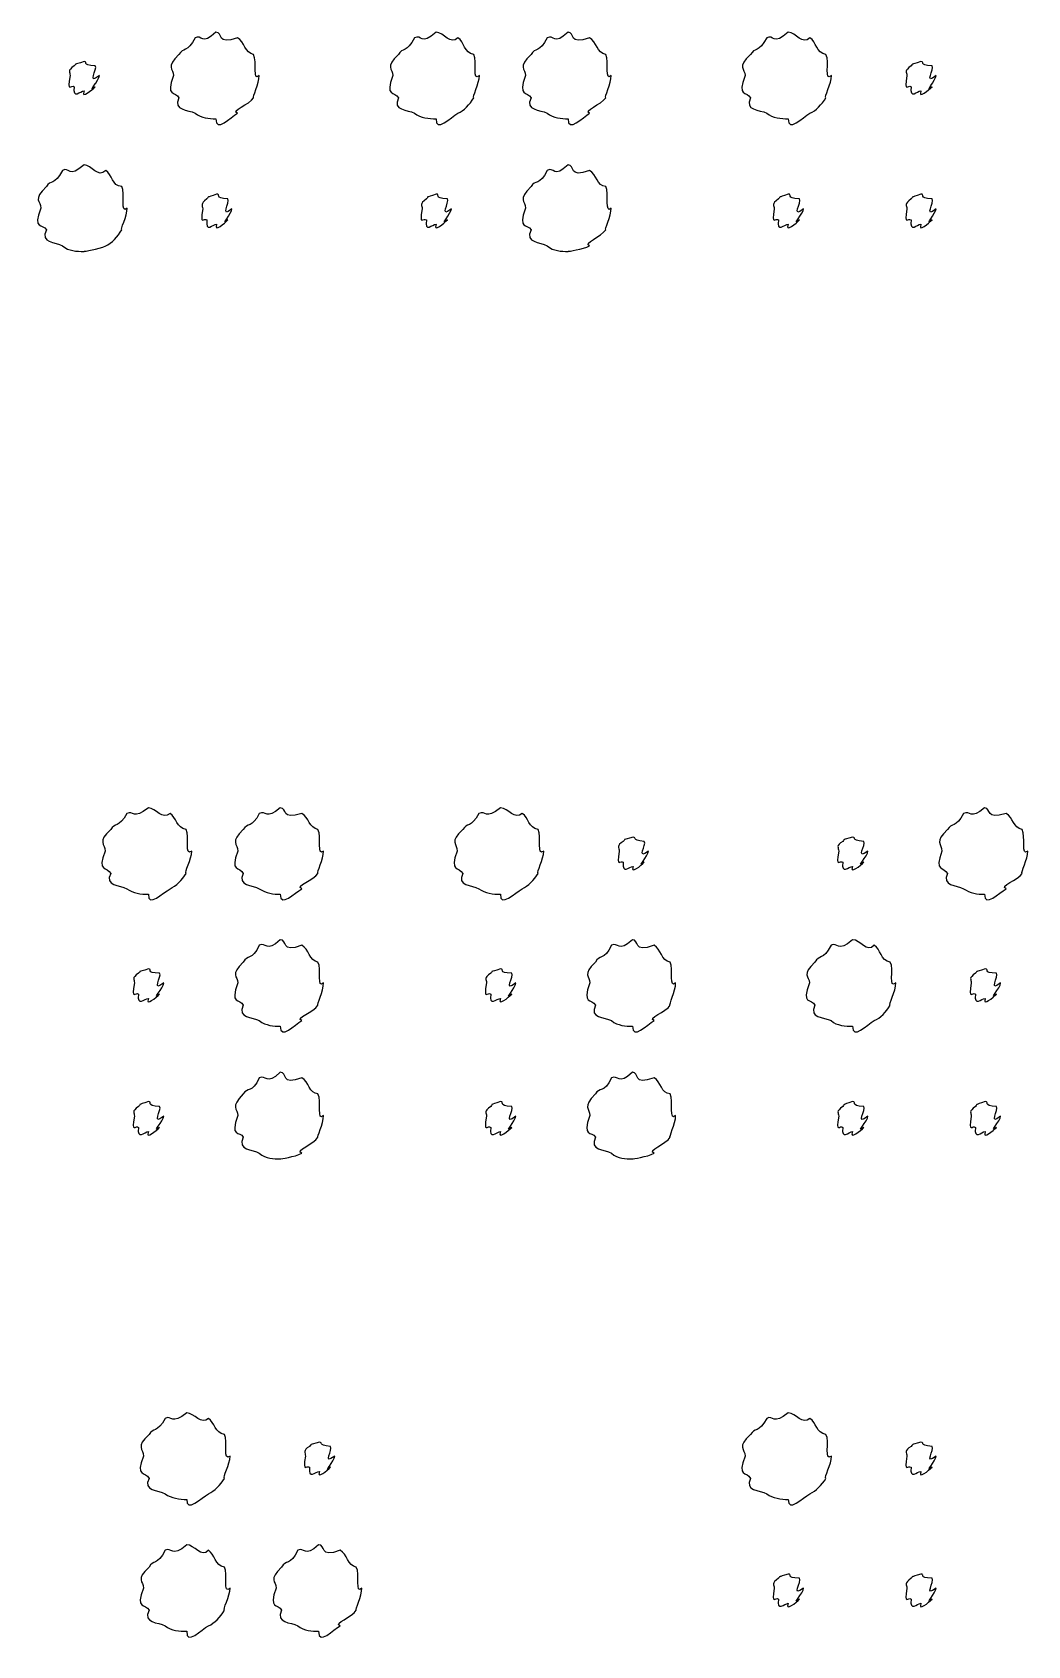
# Model space of a CAD drawing. Header units: millimetres. Extents: x -178 to -32, y 41 to 266.
# Drawn here: x -47.74 to -39.88, y 211.79 to 224.54 of the extents above; entities that cross this region are included whole.
import ezdxf

# ---------------------------------------------------------------- set-up
doc = ezdxf.new("R2010")
doc.units = ezdxf.units.MM
doc.layers.get('0').update_dxf_attribs({"linetype": 'CONTINUOUS'})

msp = doc.modelspace()

# ---------------------------------------------------------------- linework, layer by layer
at = {"color": 0}
for p, q in [((-46.2933, 224.536), (-46.2933, 224.536)), ((-44.553, 224.536), (-44.553, 224.536)), ((-43.5113, 224.536), (-43.5113, 224.536)), ((-41.7707, 224.536), (-41.7707, 224.536)), ((-47.335, 224.305), (-47.335, 224.305)), ((-40.7233, 224.305), (-40.7233, 224.305)), ((-47.335, 223.489), (-47.335, 223.489)), ((-43.5113, 223.489), (-43.5113, 223.489)), ((-46.288, 223.257), (-46.288, 223.257)), ((-44.553, 223.257), (-44.553, 223.257)), ((-41.7707, 223.257), (-41.7707, 223.257)), ((-40.7233, 223.257), (-40.7233, 223.257)), ((-46.8267, 218.408), (-46.8267, 218.408)), ((-45.7849, 218.408), (-45.7849, 218.408)), ((-44.0443, 218.408), (-44.0443, 218.408)), ((-40.2202, 218.408), (-40.2202, 218.408)), ((-42.9973, 218.176), (-42.9973, 218.176)), ((-41.2623, 218.176), (-41.2623, 218.176)), ((-45.7849, 217.366), (-45.7849, 217.366)), ((-43.0026, 217.366), (-43.0026, 217.366)), ((-41.2623, 217.366), (-41.2623, 217.366)), ((-46.8267, 217.135), (-46.8267, 217.135)), ((-44.0443, 217.135), (-44.0443, 217.135)), ((-40.2149, 217.135), (-40.2149, 217.135)), ((-45.7849, 216.319), (-45.7849, 216.319)), ((-43.0026, 216.319), (-43.0026, 216.319)), ((-46.8267, 216.087), (-46.8267, 216.087)), ((-44.0443, 216.087), (-44.0443, 216.087)), ((-41.2623, 216.087), (-41.2623, 216.087)), ((-40.2149, 216.087), (-40.2149, 216.087)), ((-46.5236, 213.628), (-46.5236, 213.628)), ((-41.7707, 213.628), (-41.7707, 213.628)), ((-45.4762, 213.396), (-45.4762, 213.396)), ((-40.7233, 213.396), (-40.7233, 213.396)), ((-46.5236, 212.586), (-46.5236, 212.586)), ((-45.4819, 212.586), (-45.4819, 212.586)), ((-41.7707, 212.354), (-41.7707, 212.354)), ((-40.7233, 212.354), (-40.7233, 212.354))]:
    msp.add_line(p, q, dxfattribs=at)
for points in [[(-46.2933, 224.536), (-46.4065, 224.429), (-46.4037, 224.521), (-46.4587, 224.492)], [(-46.1225, 224.492), (-46.2933, 224.429), (-46.234, 224.536), (-46.2933, 224.536)], [(-44.553, 224.536), (-44.6754, 224.429), (-44.6687, 224.521), (-44.7238, 224.492)], [(-44.3819, 224.492), (-44.4398, 224.429), (-44.4937, 224.536), (-44.553, 224.536)], [(-43.5113, 224.536), (-43.6241, 224.429), (-43.6213, 224.521), (-43.6764, 224.492)], [(-43.3402, 224.492), (-43.5113, 224.429), (-43.452, 224.536), (-43.5113, 224.536)], [(-41.7707, 224.536), (-41.8934, 224.429), (-41.8864, 224.521), (-41.9414, 224.492)], [(-41.5999, 224.492), (-41.6578, 224.429), (-41.7114, 224.536), (-41.7707, 224.536)], [(-46.4587, 224.492), (-46.5166, 224.371), (-46.5554, 224.418), (-46.5854, 224.36)], [(-45.9959, 224.36), (-46.0647, 224.371), (-46.0675, 224.462), (-46.1225, 224.492)], [(-44.7238, 224.492), (-44.7858, 224.371), (-44.8204, 224.418), (-44.8504, 224.36)], [(-44.2553, 224.36), (-44.3339, 224.371), (-44.3297, 224.462), (-44.3819, 224.492)], [(-43.6764, 224.492), (-43.7342, 224.371), (-43.773, 224.418), (-43.8034, 224.36)], [(-43.2135, 224.36), (-43.2823, 224.371), (-43.2851, 224.462), (-43.3402, 224.492)], [(-41.9414, 224.492), (-42.0035, 224.371), (-42.0381, 224.418), (-42.0684, 224.36)], [(-41.4729, 224.36), (-41.5516, 224.371), (-41.5473, 224.462), (-41.5999, 224.492)], [(-47.4123, 224.271), (-47.473, 224.23), (-47.4454, 224.223), (-47.4454, 224.195)], [(-47.335, 224.305), (-47.4289, 224.274), (-47.3904, 224.294), (-47.4123, 224.271)], [(-47.2468, 224.271), (-47.3629, 224.274), (-47.298, 224.305), (-47.335, 224.305)], [(-47.214, 224.195), (-47.3188, 224.113), (-47.2249, 224.25), (-47.2468, 224.271)], [(-46.5854, 224.36), (-46.693, 224.257), (-46.6295, 224.25), (-46.6295, 224.195)], [(-45.9518, 224.195), (-46.0068, 224.139), (-45.9655, 224.305), (-45.9959, 224.36)], [(-44.8504, 224.36), (-44.9622, 224.257), (-44.8945, 224.25), (-44.8945, 224.195)], [(-44.2112, 224.195), (-44.2718, 224.139), (-44.2249, 224.305), (-44.2553, 224.36)], [(-43.8034, 224.36), (-43.9106, 224.257), (-43.8475, 224.25), (-43.8475, 224.195)], [(-43.1694, 224.195), (-43.2245, 224.139), (-43.1832, 224.305), (-43.2135, 224.36)], [(-42.0684, 224.36), (-42.1799, 224.257), (-42.1125, 224.25), (-42.1125, 224.195)], [(-41.4288, 224.195), (-41.4895, 224.139), (-41.4426, 224.305), (-41.4729, 224.36)], [(-40.8005, 224.271), (-40.857, 224.23), (-40.8337, 224.223), (-40.8337, 224.195)], [(-40.7233, 224.305), (-40.8129, 224.274), (-40.7786, 224.294), (-40.8005, 224.271)], [(-40.6351, 224.271), (-40.7469, 224.274), (-40.6862, 224.305), (-40.7233, 224.305)], [(-40.6023, 224.195), (-40.7028, 224.113), (-40.6132, 224.25), (-40.6351, 224.271)], [(-47.4454, 224.195), (-47.473, 224.047), (-47.4345, 224.128), (-47.4123, 224.106)], [(-47.2468, 224.106), (-47.3188, 224.047), (-47.214, 224.157), (-47.214, 224.195)], [(-46.6295, 224.195), (-46.693, 224.021), (-46.6143, 224.073), (-46.5854, 224.018)], [(-45.9959, 224.018), (-46.0068, 224.021), (-45.9518, 224.131), (-45.9518, 224.195)], [(-44.8945, 224.195), (-44.9622, 224.021), (-44.8797, 224.073), (-44.8504, 224.018)], [(-44.2553, 224.018), (-44.2718, 224.021), (-44.2112, 224.131), (-44.2112, 224.195)], [(-43.8475, 224.195), (-43.9106, 224.021), (-43.8323, 224.073), (-43.8034, 224.018)], [(-43.2135, 224.018), (-43.2245, 224.021), (-43.1694, 224.131), (-43.1694, 224.195)], [(-42.1125, 224.195), (-42.1799, 224.021), (-42.0973, 224.073), (-42.0684, 224.018)], [(-41.4729, 224.018), (-41.4895, 224.021), (-41.4288, 224.131), (-41.4288, 224.195)], [(-40.8337, 224.195), (-40.857, 224.047), (-40.8227, 224.128), (-40.8005, 224.106)], [(-40.6351, 224.106), (-40.7028, 224.047), (-40.6023, 224.157), (-40.6023, 224.195)], [(-47.4123, 224.106), (-47.4289, 224.003), (-47.3639, 224.073), (-47.335, 224.073)], [(-47.335, 224.073), (-47.3629, 224.003), (-47.269, 224.084), (-47.2468, 224.106)], [(-46.5854, 224.018), (-46.6351, 223.915), (-46.5138, 223.926), (-46.4587, 223.897)], [(-46.1225, 223.897), (-46.1832, 223.915), (-46.0248, 223.966), (-45.9959, 224.018)], [(-44.8504, 224.018), (-44.903, 223.915), (-44.7788, 223.926), (-44.7238, 223.897)], [(-44.3819, 223.897), (-44.3339, 223.915), (-44.2884, 223.966), (-44.2553, 224.018)], [(-43.8034, 224.018), (-43.8527, 223.915), (-43.7317, 223.926), (-43.6764, 223.897)], [(-43.3402, 223.897), (-43.4008, 223.915), (-43.2424, 223.966), (-43.2135, 224.018)], [(-42.0684, 224.018), (-42.1206, 223.915), (-41.9968, 223.926), (-41.9414, 223.897)], [(-41.5999, 223.897), (-41.5516, 223.915), (-41.5061, 223.966), (-41.4729, 224.018)], [(-40.8005, 224.106), (-40.8129, 224.003), (-40.7522, 224.073), (-40.7233, 224.073)], [(-40.7233, 224.073), (-40.7469, 224.003), (-40.6573, 224.084), (-40.6351, 224.106)], [(-46.4587, 223.897), (-46.4065, 223.856), (-46.3487, 223.853), (-46.2933, 223.853)], [(-46.2933, 223.853), (-46.2933, 223.738), (-46.1776, 223.866), (-46.1225, 223.897)], [(-44.7238, 223.897), (-44.6754, 223.856), (-44.6109, 223.853), (-44.553, 223.853)], [(-44.553, 223.853), (-44.5583, 223.738), (-44.4373, 223.866), (-44.3819, 223.897)], [(-43.6764, 223.897), (-43.6241, 223.856), (-43.5663, 223.853), (-43.5113, 223.853)], [(-43.5113, 223.853), (-43.5113, 223.738), (-43.3952, 223.866), (-43.3402, 223.897)], [(-41.9414, 223.897), (-41.8934, 223.856), (-41.8285, 223.853), (-41.7707, 223.853)], [(-41.7707, 223.853), (-41.7763, 223.738), (-41.6549, 223.866), (-41.5999, 223.897)], [(-47.335, 223.489), (-47.4578, 223.379), (-47.4511, 223.474), (-47.5061, 223.445)], [(-47.1643, 223.445), (-47.2221, 223.379), (-47.2757, 223.489), (-47.335, 223.489)], [(-43.5113, 223.489), (-43.6241, 223.379), (-43.6213, 223.474), (-43.6764, 223.445)], [(-43.3402, 223.445), (-43.5113, 223.379), (-43.452, 223.489), (-43.5113, 223.489)], [(-47.5061, 223.445), (-47.5682, 223.319), (-47.6024, 223.373), (-47.6328, 223.318)], [(-47.0376, 223.318), (-47.1159, 223.319), (-47.1121, 223.415), (-47.1643, 223.445)], [(-43.6764, 223.445), (-43.7342, 223.319), (-43.773, 223.373), (-43.8034, 223.318)], [(-43.2135, 223.318), (-43.2823, 223.319), (-43.2851, 223.415), (-43.3402, 223.445)], [(-47.6328, 223.318), (-47.7446, 223.209), (-47.6769, 223.205), (-47.6769, 223.147)], [(-46.9935, 223.147), (-47.0542, 223.092), (-47.0073, 223.263), (-47.0376, 223.318)], [(-46.3649, 223.219), (-46.4217, 223.176), (-46.398, 223.17), (-46.398, 223.141)], [(-46.288, 223.257), (-46.3776, 223.224), (-46.343, 223.243), (-46.3649, 223.219)], [(-46.1998, 223.219), (-46.3113, 223.224), (-46.2506, 223.257), (-46.288, 223.257)], [(-46.1666, 223.141), (-46.2672, 223.059), (-46.1776, 223.197), (-46.1998, 223.219)], [(-44.6299, 223.219), (-44.6906, 223.176), (-44.6631, 223.17), (-44.6631, 223.141)], [(-44.553, 223.257), (-44.6465, 223.224), (-44.608, 223.243), (-44.6299, 223.219)], [(-44.4648, 223.219), (-44.5805, 223.224), (-44.5156, 223.257), (-44.553, 223.257)], [(-44.4317, 223.141), (-44.5364, 223.059), (-44.4426, 223.197), (-44.4648, 223.219)], [(-43.8034, 223.318), (-43.9106, 223.209), (-43.8475, 223.205), (-43.8475, 223.147)], [(-43.1694, 223.147), (-43.2245, 223.092), (-43.1832, 223.263), (-43.2135, 223.318)], [(-41.8479, 223.219), (-41.9086, 223.176), (-41.8811, 223.17), (-41.8811, 223.141)], [(-41.7707, 223.257), (-41.8645, 223.224), (-41.8257, 223.243), (-41.8479, 223.219)], [(-41.6825, 223.219), (-41.7982, 223.224), (-41.7336, 223.257), (-41.7707, 223.257)], [(-41.6493, 223.141), (-41.7541, 223.059), (-41.6606, 223.197), (-41.6825, 223.219)], [(-40.8005, 223.219), (-40.857, 223.176), (-40.8337, 223.17), (-40.8337, 223.141)], [(-40.7233, 223.257), (-40.8129, 223.224), (-40.7786, 223.243), (-40.8005, 223.219)], [(-40.6351, 223.219), (-40.7469, 223.224), (-40.6862, 223.257), (-40.7233, 223.257)], [(-40.6023, 223.141), (-40.7028, 223.059), (-40.6132, 223.197), (-40.6351, 223.219)], [(-47.6769, 223.147), (-47.7446, 222.971), (-47.6617, 223.027), (-47.6328, 222.976)], [(-47.0376, 222.976), (-47.0542, 222.971), (-46.9935, 223.084), (-46.9935, 223.147)], [(-46.398, 223.141), (-46.4217, 222.995), (-46.3871, 223.078), (-46.3649, 223.053)], [(-46.1998, 223.053), (-46.2672, 222.995), (-46.1666, 223.109), (-46.1666, 223.141)], [(-44.6631, 223.141), (-44.6906, 222.995), (-44.6521, 223.078), (-44.6299, 223.053)], [(-44.4648, 223.053), (-44.5364, 222.995), (-44.4317, 223.109), (-44.4317, 223.141)], [(-43.8475, 223.147), (-43.9106, 222.971), (-43.8323, 223.027), (-43.8034, 222.976)], [(-43.2135, 222.976), (-43.2245, 222.971), (-43.1694, 223.084), (-43.1694, 223.147)], [(-41.8811, 223.141), (-41.9086, 222.995), (-41.8698, 223.078), (-41.8479, 223.053)], [(-41.6825, 223.053), (-41.7541, 222.995), (-41.6493, 223.109), (-41.6493, 223.141)], [(-40.8337, 223.141), (-40.857, 222.995), (-40.8227, 223.078), (-40.8005, 223.053)], [(-40.6351, 223.053), (-40.7028, 222.995), (-40.6023, 223.109), (-40.6023, 223.141)], [(-47.6328, 222.976), (-47.6853, 222.867), (-47.5611, 222.883), (-47.5061, 222.849)], [(-47.1643, 222.849), (-47.1159, 222.867), (-47.0704, 222.924), (-47.0376, 222.976)], [(-46.3649, 223.053), (-46.3776, 222.948), (-46.3169, 223.02), (-46.288, 223.02)], [(-46.288, 223.02), (-46.3113, 222.948), (-46.2217, 223.031), (-46.1998, 223.053)], [(-44.6299, 223.053), (-44.6465, 222.948), (-44.5819, 223.02), (-44.553, 223.02)], [(-44.553, 223.02), (-44.5805, 222.948), (-44.4867, 223.031), (-44.4648, 223.053)], [(-43.8034, 222.976), (-43.8527, 222.867), (-43.7317, 222.883), (-43.6764, 222.849)], [(-43.3402, 222.849), (-43.4008, 222.867), (-43.2424, 222.924), (-43.2135, 222.976)], [(-41.8479, 223.053), (-41.8645, 222.948), (-41.7996, 223.02), (-41.7707, 223.02)], [(-41.7707, 223.02), (-41.7982, 222.948), (-41.7047, 223.031), (-41.6825, 223.053)], [(-40.8005, 223.053), (-40.8129, 222.948), (-40.7522, 223.02), (-40.7233, 223.02)], [(-40.7233, 223.02), (-40.7469, 222.948), (-40.6573, 223.031), (-40.6351, 223.053)], [(-47.5061, 222.849), (-47.4578, 222.805), (-47.3932, 222.805), (-47.335, 222.805)], [(-47.335, 222.805), (-47.3407, 222.805), (-47.2193, 222.819), (-47.1643, 222.849)], [(-43.6764, 222.849), (-43.6241, 222.805), (-43.5663, 222.805), (-43.5113, 222.805)], [(-43.5113, 222.805), (-43.5113, 222.805), (-43.3952, 222.819), (-43.3402, 222.849)], [(-46.8267, 218.408), (-46.9494, 218.306), (-46.9424, 218.393), (-46.9974, 218.364)], [(-46.6559, 218.364), (-46.7138, 218.306), (-46.7674, 218.408), (-46.8267, 218.408)], [(-45.7849, 218.408), (-45.8978, 218.306), (-45.895, 218.393), (-45.9504, 218.364)], [(-45.6142, 218.364), (-45.7849, 218.306), (-45.7256, 218.408), (-45.7849, 218.408)], [(-44.0443, 218.408), (-44.1671, 218.306), (-44.16, 218.393), (-44.2154, 218.364)], [(-43.8736, 218.364), (-43.9314, 218.306), (-43.985, 218.408), (-44.0443, 218.408)], [(-40.2202, 218.408), (-40.3334, 218.306), (-40.3306, 218.393), (-40.3856, 218.364)], [(-40.0495, 218.364), (-40.2202, 218.306), (-40.1613, 218.408), (-40.2202, 218.408)], [(-46.9974, 218.364), (-47.0595, 218.248), (-47.0941, 218.292), (-47.1244, 218.237)], [(-46.5289, 218.237), (-46.6076, 218.248), (-46.6034, 218.333), (-46.6559, 218.364)], [(-45.9504, 218.364), (-46.0082, 218.248), (-46.0467, 218.292), (-46.077, 218.237)], [(-45.4872, 218.237), (-45.556, 218.248), (-45.5588, 218.333), (-45.6142, 218.364)], [(-44.2154, 218.364), (-44.2771, 218.248), (-44.3117, 218.292), (-44.3421, 218.237)], [(-43.7469, 218.237), (-43.8252, 218.248), (-43.8214, 218.333), (-43.8736, 218.364)], [(-40.3856, 218.364), (-40.4435, 218.248), (-40.4823, 218.292), (-40.5126, 218.237)], [(-39.9228, 218.237), (-39.9916, 218.248), (-39.9944, 218.333), (-40.0495, 218.364)], [(-47.1244, 218.237), (-47.2359, 218.138), (-47.1685, 218.124), (-47.1685, 218.066)], [(-46.4848, 218.066), (-46.5455, 218.019), (-46.4986, 218.182), (-46.5289, 218.237)], [(-46.077, 218.237), (-46.1846, 218.138), (-46.1211, 218.124), (-46.1211, 218.066)], [(-45.4431, 218.066), (-45.4981, 218.019), (-45.4568, 218.182), (-45.4872, 218.237)], [(-44.3421, 218.237), (-44.4535, 218.138), (-44.3861, 218.124), (-44.3861, 218.066)], [(-43.7028, 218.066), (-43.7631, 218.019), (-43.7166, 218.182), (-43.7469, 218.237)], [(-43.0742, 218.143), (-43.1306, 218.108), (-43.1073, 218.095), (-43.1073, 218.066)], [(-42.9973, 218.176), (-43.0865, 218.152), (-43.0523, 218.166), (-43.0742, 218.143)], [(-42.9091, 218.143), (-43.0205, 218.152), (-42.9599, 218.176), (-42.9973, 218.176)], [(-42.8759, 218.066), (-42.9764, 217.991), (-42.8868, 218.121), (-42.9091, 218.143)], [(-41.3392, 218.143), (-41.3999, 218.108), (-41.3724, 218.095), (-41.3724, 218.066)], [(-41.2623, 218.176), (-41.3558, 218.152), (-41.3173, 218.166), (-41.3392, 218.143)], [(-41.1741, 218.143), (-41.2898, 218.152), (-41.2249, 218.176), (-41.2623, 218.176)], [(-41.1409, 218.066), (-41.2457, 217.991), (-41.1519, 218.121), (-41.1741, 218.143)], [(-40.5126, 218.237), (-40.6199, 218.138), (-40.5567, 218.124), (-40.5567, 218.066)], [(-39.8787, 218.066), (-39.9337, 218.019), (-39.8925, 218.182), (-39.9228, 218.237)], [(-47.1685, 218.066), (-47.2359, 217.898), (-47.1533, 217.945), (-47.1244, 217.89)], [(-46.5289, 217.89), (-46.5455, 217.898), (-46.4848, 218.003), (-46.4848, 218.066)], [(-46.1211, 218.066), (-46.1846, 217.898), (-46.1059, 217.945), (-46.077, 217.89)], [(-45.4872, 217.89), (-45.4981, 217.898), (-45.4431, 218.003), (-45.4431, 218.066)], [(-44.3861, 218.066), (-44.4535, 217.898), (-44.371, 217.945), (-44.3421, 217.89)], [(-43.7469, 217.89), (-43.7631, 217.898), (-43.7028, 218.003), (-43.7028, 218.066)], [(-43.1073, 218.066), (-43.1306, 217.924), (-43.0964, 218), (-43.0742, 217.978)], [(-42.9091, 217.978), (-42.9764, 217.924), (-42.8759, 218.029), (-42.8759, 218.066)], [(-41.3724, 218.066), (-41.3999, 217.924), (-41.3614, 218), (-41.3392, 217.978)], [(-41.1741, 217.978), (-41.2457, 217.924), (-41.1409, 218.029), (-41.1409, 218.066)], [(-40.5567, 218.066), (-40.6199, 217.898), (-40.5416, 217.945), (-40.5126, 217.89)], [(-39.9228, 217.89), (-39.9337, 217.898), (-39.8787, 218.003), (-39.8787, 218.066)], [(-47.1244, 217.89), (-47.1766, 217.792), (-47.0528, 217.798), (-46.9974, 217.769)], [(-46.6559, 217.769), (-46.6076, 217.792), (-46.5621, 217.837), (-46.5289, 217.89)], [(-46.077, 217.89), (-46.1268, 217.792), (-46.0054, 217.798), (-45.9504, 217.769)], [(-45.6142, 217.769), (-45.6745, 217.792), (-45.5161, 217.837), (-45.4872, 217.89)], [(-44.3421, 217.89), (-44.3946, 217.792), (-44.2704, 217.798), (-44.2154, 217.769)], [(-43.8736, 217.769), (-43.8252, 217.792), (-43.7797, 217.837), (-43.7469, 217.89)], [(-43.0742, 217.978), (-43.0865, 217.88), (-43.0262, 217.945), (-42.9973, 217.945)], [(-42.9973, 217.945), (-43.0205, 217.88), (-42.9309, 217.956), (-42.9091, 217.978)], [(-41.3392, 217.978), (-41.3558, 217.88), (-41.2912, 217.945), (-41.2623, 217.945)], [(-41.2623, 217.945), (-41.2898, 217.88), (-41.196, 217.956), (-41.1741, 217.978)], [(-40.5126, 217.89), (-40.562, 217.792), (-40.4407, 217.798), (-40.3856, 217.769)], [(-40.0495, 217.769), (-40.1101, 217.792), (-39.9517, 217.837), (-39.9228, 217.89)], [(-46.9974, 217.769), (-46.9494, 217.733), (-46.8845, 217.725), (-46.8267, 217.725)], [(-46.8267, 217.725), (-46.8323, 217.616), (-46.711, 217.738), (-46.6559, 217.769)], [(-45.9504, 217.769), (-45.8978, 217.733), (-45.8399, 217.725), (-45.7849, 217.725)], [(-45.7849, 217.725), (-45.7849, 217.616), (-45.6692, 217.738), (-45.6142, 217.769)], [(-44.2154, 217.769), (-44.1671, 217.733), (-44.1022, 217.725), (-44.0443, 217.725)], [(-44.0443, 217.725), (-44.0499, 217.616), (-43.9286, 217.738), (-43.8736, 217.769)], [(-40.3856, 217.769), (-40.3334, 217.733), (-40.2756, 217.725), (-40.2202, 217.725)], [(-40.2202, 217.725), (-40.2202, 217.616), (-40.1045, 217.738), (-40.0495, 217.769)], [(-45.7849, 217.366), (-45.8978, 217.259), (-45.895, 217.351), (-45.9504, 217.322)], [(-45.6142, 217.322), (-45.7849, 217.259), (-45.7256, 217.366), (-45.7849, 217.366)], [(-43.0026, 217.366), (-43.1158, 217.259), (-43.113, 217.351), (-43.168, 217.322)], [(-42.8318, 217.322), (-43.0026, 217.259), (-42.9433, 217.366), (-43.0026, 217.366)], [(-41.2623, 217.366), (-41.3847, 217.259), (-41.378, 217.351), (-41.433, 217.322)], [(-41.0912, 217.322), (-41.1491, 217.259), (-41.203, 217.366), (-41.2623, 217.366)], [(-45.9504, 217.322), (-46.0082, 217.201), (-46.0467, 217.248), (-46.077, 217.19)], [(-45.4872, 217.19), (-45.556, 217.201), (-45.5588, 217.292), (-45.6142, 217.322)], [(-43.168, 217.322), (-43.2259, 217.201), (-43.2643, 217.248), (-43.2947, 217.19)], [(-42.7048, 217.19), (-42.774, 217.201), (-42.7768, 217.292), (-42.8318, 217.322)], [(-41.433, 217.322), (-41.4951, 217.201), (-41.5294, 217.248), (-41.5597, 217.19)], [(-40.9646, 217.19), (-41.0432, 217.201), (-41.039, 217.292), (-41.0912, 217.322)], [(-46.9039, 217.102), (-46.9646, 217.06), (-46.9371, 217.054), (-46.9371, 217.025)], [(-46.8267, 217.135), (-46.9205, 217.104), (-46.8817, 217.124), (-46.9039, 217.102)], [(-46.7385, 217.102), (-46.8542, 217.104), (-46.7896, 217.135), (-46.8267, 217.135)], [(-46.7053, 217.025), (-46.8101, 216.943), (-46.7166, 217.08), (-46.7385, 217.102)], [(-46.077, 217.19), (-46.1846, 217.086), (-46.1211, 217.08), (-46.1211, 217.025)], [(-45.4431, 217.025), (-45.4981, 216.969), (-45.4568, 217.135), (-45.4872, 217.19)], [(-44.1216, 217.102), (-44.1822, 217.06), (-44.1547, 217.054), (-44.1547, 217.025)], [(-44.0443, 217.135), (-44.1381, 217.104), (-44.0997, 217.124), (-44.1216, 217.102)], [(-43.9561, 217.102), (-44.0718, 217.104), (-44.0073, 217.135), (-44.0443, 217.135)], [(-43.9233, 217.025), (-44.0277, 216.943), (-43.9342, 217.08), (-43.9561, 217.102)], [(-43.2947, 217.19), (-43.4022, 217.086), (-43.3387, 217.08), (-43.3387, 217.025)], [(-42.6607, 217.025), (-42.7161, 216.969), (-42.6748, 217.135), (-42.7048, 217.19)], [(-41.5597, 217.19), (-41.6715, 217.086), (-41.6038, 217.08), (-41.6038, 217.025)], [(-40.9205, 217.025), (-40.9811, 216.969), (-40.9342, 217.135), (-40.9646, 217.19)], [(-40.2922, 217.102), (-40.3486, 217.06), (-40.325, 217.054), (-40.325, 217.025)], [(-40.2149, 217.135), (-40.3045, 217.104), (-40.2699, 217.124), (-40.2922, 217.102)], [(-40.1267, 217.102), (-40.2382, 217.104), (-40.1775, 217.135), (-40.2149, 217.135)], [(-40.0935, 217.025), (-40.1941, 216.943), (-40.1045, 217.08), (-40.1267, 217.102)], [(-46.9371, 217.025), (-46.9646, 216.877), (-46.9258, 216.958), (-46.9039, 216.936)], [(-46.7385, 216.936), (-46.8101, 216.877), (-46.7053, 216.987), (-46.7053, 217.025)], [(-46.1211, 217.025), (-46.1846, 216.851), (-46.1059, 216.903), (-46.077, 216.848)], [(-45.4872, 216.848), (-45.4981, 216.851), (-45.4431, 216.961), (-45.4431, 217.025)], [(-44.1547, 217.025), (-44.1822, 216.877), (-44.1438, 216.958), (-44.1216, 216.936)], [(-43.9561, 216.936), (-44.0277, 216.877), (-43.9233, 216.987), (-43.9233, 217.025)], [(-43.3387, 217.025), (-43.4022, 216.851), (-43.3236, 216.903), (-43.2947, 216.848)], [(-42.7048, 216.848), (-42.7161, 216.851), (-42.6607, 216.961), (-42.6607, 217.025)], [(-41.6038, 217.025), (-41.6715, 216.851), (-41.5886, 216.903), (-41.5597, 216.848)], [(-40.9646, 216.848), (-40.9811, 216.851), (-40.9205, 216.961), (-40.9205, 217.025)], [(-40.325, 217.025), (-40.3486, 216.877), (-40.314, 216.958), (-40.2922, 216.936)], [(-40.1267, 216.936), (-40.1941, 216.877), (-40.0935, 216.987), (-40.0935, 217.025)], [(-46.9039, 216.936), (-46.9205, 216.833), (-46.8556, 216.903), (-46.8267, 216.903)], [(-46.8267, 216.903), (-46.8542, 216.833), (-46.7607, 216.914), (-46.7385, 216.936)], [(-46.077, 216.848), (-46.1268, 216.745), (-46.0054, 216.756), (-45.9504, 216.727)], [(-45.6142, 216.727), (-45.6745, 216.745), (-45.5161, 216.796), (-45.4872, 216.848)], [(-44.1216, 216.936), (-44.1381, 216.833), (-44.0732, 216.903), (-44.0443, 216.903)], [(-44.0443, 216.903), (-44.0718, 216.833), (-43.9783, 216.914), (-43.9561, 216.936)], [(-43.2947, 216.848), (-43.3444, 216.745), (-43.223, 216.756), (-43.168, 216.727)], [(-42.8318, 216.727), (-42.8925, 216.745), (-42.7337, 216.796), (-42.7048, 216.848)], [(-41.5597, 216.848), (-41.6123, 216.745), (-41.4881, 216.756), (-41.433, 216.727)], [(-41.0912, 216.727), (-41.0432, 216.745), (-40.9977, 216.796), (-40.9646, 216.848)], [(-40.2922, 216.936), (-40.3045, 216.833), (-40.2438, 216.903), (-40.2149, 216.903)], [(-40.2149, 216.903), (-40.2382, 216.833), (-40.1486, 216.914), (-40.1267, 216.936)], [(-45.9504, 216.727), (-45.8978, 216.686), (-45.8399, 216.683), (-45.7849, 216.683)], [(-45.7849, 216.683), (-45.7849, 216.569), (-45.6692, 216.697), (-45.6142, 216.727)], [(-43.168, 216.727), (-43.1158, 216.686), (-43.0576, 216.683), (-43.0026, 216.683)], [(-43.0026, 216.683), (-43.0026, 216.569), (-42.8868, 216.697), (-42.8318, 216.727)], [(-41.433, 216.727), (-41.3847, 216.686), (-41.3202, 216.683), (-41.2623, 216.683)], [(-41.2623, 216.683), (-41.2676, 216.569), (-41.1462, 216.697), (-41.0912, 216.727)], [(-45.9504, 216.275), (-46.0082, 216.149), (-46.0467, 216.203), (-46.077, 216.148)], [(-45.7849, 216.319), (-45.8978, 216.209), (-45.895, 216.304), (-45.9504, 216.275)], [(-45.6142, 216.275), (-45.7849, 216.209), (-45.7256, 216.319), (-45.7849, 216.319)], [(-45.4872, 216.148), (-45.556, 216.149), (-45.5588, 216.245), (-45.6142, 216.275)], [(-43.168, 216.275), (-43.2259, 216.149), (-43.2643, 216.203), (-43.2947, 216.148)], [(-43.0026, 216.319), (-43.1158, 216.209), (-43.113, 216.304), (-43.168, 216.275)], [(-42.8318, 216.275), (-43.0026, 216.209), (-42.9433, 216.319), (-43.0026, 216.319)], [(-42.7048, 216.148), (-42.774, 216.149), (-42.7768, 216.245), (-42.8318, 216.275)], [(-46.8267, 216.087), (-46.9205, 216.055), (-46.8817, 216.074), (-46.9039, 216.049)], [(-46.7385, 216.049), (-46.8542, 216.055), (-46.7896, 216.087), (-46.8267, 216.087)], [(-46.077, 216.148), (-46.1846, 216.039), (-46.1211, 216.035), (-46.1211, 215.977)], [(-45.4431, 215.977), (-45.4981, 215.922), (-45.4568, 216.093), (-45.4872, 216.148)], [(-44.0443, 216.087), (-44.1381, 216.055), (-44.0997, 216.074), (-44.1216, 216.049)], [(-43.9561, 216.049), (-44.0718, 216.055), (-44.0073, 216.087), (-44.0443, 216.087)], [(-43.2947, 216.148), (-43.4022, 216.039), (-43.3387, 216.035), (-43.3387, 215.977)], [(-42.6607, 215.977), (-42.7161, 215.922), (-42.6748, 216.093), (-42.7048, 216.148)], [(-41.2623, 216.087), (-41.3558, 216.055), (-41.3173, 216.074), (-41.3392, 216.049)], [(-41.1741, 216.049), (-41.2898, 216.055), (-41.2249, 216.087), (-41.2623, 216.087)], [(-40.2149, 216.087), (-40.3045, 216.055), (-40.2699, 216.074), (-40.2922, 216.049)], [(-40.1267, 216.049), (-40.2382, 216.055), (-40.1775, 216.087), (-40.2149, 216.087)], [(-46.9039, 216.049), (-46.9646, 216.006), (-46.9371, 216.001), (-46.9371, 215.972)], [(-46.9371, 215.972), (-46.9646, 215.826), (-46.9258, 215.908), (-46.9039, 215.883)], [(-46.7053, 215.972), (-46.8101, 215.889), (-46.7166, 216.027), (-46.7385, 216.049)], [(-46.7385, 215.883), (-46.8101, 215.826), (-46.7053, 215.938), (-46.7053, 215.972)], [(-46.1211, 215.977), (-46.1846, 215.801), (-46.1059, 215.857), (-46.077, 215.806)], [(-45.4872, 215.806), (-45.4981, 215.801), (-45.4431, 215.914), (-45.4431, 215.977)], [(-44.1216, 216.049), (-44.1822, 216.006), (-44.1547, 216.001), (-44.1547, 215.972)], [(-44.1547, 215.972), (-44.1822, 215.826), (-44.1438, 215.908), (-44.1216, 215.883)], [(-43.9233, 215.972), (-44.0277, 215.889), (-43.9342, 216.027), (-43.9561, 216.049)], [(-43.9561, 215.883), (-44.0277, 215.826), (-43.9233, 215.938), (-43.9233, 215.972)], [(-43.3387, 215.977), (-43.4022, 215.801), (-43.3236, 215.857), (-43.2947, 215.806)], [(-42.7048, 215.806), (-42.7161, 215.801), (-42.6607, 215.914), (-42.6607, 215.977)], [(-41.3392, 216.049), (-41.3999, 216.006), (-41.3724, 216.001), (-41.3724, 215.972)], [(-41.3724, 215.972), (-41.3999, 215.826), (-41.3614, 215.908), (-41.3392, 215.883)], [(-41.1409, 215.972), (-41.2457, 215.889), (-41.1519, 216.027), (-41.1741, 216.049)], [(-41.1741, 215.883), (-41.2457, 215.826), (-41.1409, 215.938), (-41.1409, 215.972)], [(-40.2922, 216.049), (-40.3486, 216.006), (-40.325, 216.001), (-40.325, 215.972)], [(-40.325, 215.972), (-40.3486, 215.826), (-40.314, 215.908), (-40.2922, 215.883)], [(-40.0935, 215.972), (-40.1941, 215.889), (-40.1045, 216.027), (-40.1267, 216.049)], [(-40.1267, 215.883), (-40.1941, 215.826), (-40.0935, 215.938), (-40.0935, 215.972)], [(-46.9039, 215.883), (-46.9205, 215.779), (-46.8556, 215.85), (-46.8267, 215.85)], [(-46.8267, 215.85), (-46.8542, 215.779), (-46.7607, 215.862), (-46.7385, 215.883)], [(-44.1216, 215.883), (-44.1381, 215.779), (-44.0732, 215.85), (-44.0443, 215.85)], [(-44.0443, 215.85), (-44.0718, 215.779), (-43.9783, 215.862), (-43.9561, 215.883)], [(-41.3392, 215.883), (-41.3558, 215.779), (-41.2912, 215.85), (-41.2623, 215.85)], [(-41.2623, 215.85), (-41.2898, 215.779), (-41.196, 215.862), (-41.1741, 215.883)], [(-40.2922, 215.883), (-40.3045, 215.779), (-40.2438, 215.85), (-40.2149, 215.85)], [(-40.2149, 215.85), (-40.2382, 215.779), (-40.1486, 215.862), (-40.1267, 215.883)], [(-46.077, 215.806), (-46.1268, 215.698), (-46.0054, 215.713), (-45.9504, 215.68)], [(-45.6142, 215.68), (-45.6745, 215.698), (-45.5161, 215.754), (-45.4872, 215.806)], [(-43.2947, 215.806), (-43.3444, 215.698), (-43.223, 215.713), (-43.168, 215.68)], [(-42.8318, 215.68), (-42.8925, 215.698), (-42.7337, 215.754), (-42.7048, 215.806)], [(-45.9504, 215.68), (-45.8978, 215.635), (-45.8399, 215.635), (-45.7849, 215.635)], [(-45.7849, 215.635), (-45.7849, 215.635), (-45.6692, 215.649), (-45.6142, 215.68)], [(-43.168, 215.68), (-43.1158, 215.635), (-43.0576, 215.635), (-43.0026, 215.635)], [(-43.0026, 215.635), (-43.0026, 215.635), (-42.8868, 215.649), (-42.8318, 215.68)], [(-46.6944, 213.584), (-46.7565, 213.468), (-46.7907, 213.512), (-46.821, 213.457)], [(-46.5236, 213.628), (-46.646, 213.526), (-46.6393, 213.613), (-46.6944, 213.584)], [(-46.3525, 213.584), (-46.4104, 213.526), (-46.4644, 213.628), (-46.5236, 213.628)], [(-46.2259, 213.457), (-46.3046, 213.468), (-46.3003, 213.553), (-46.3525, 213.584)], [(-41.9414, 213.584), (-42.0035, 213.468), (-42.0381, 213.512), (-42.0684, 213.457)], [(-41.7707, 213.628), (-41.8934, 213.526), (-41.8864, 213.613), (-41.9414, 213.584)], [(-41.5999, 213.584), (-41.6578, 213.526), (-41.7114, 213.628), (-41.7707, 213.628)], [(-41.4729, 213.457), (-41.5516, 213.468), (-41.5473, 213.553), (-41.5999, 213.584)], [(-46.821, 213.457), (-46.9328, 213.358), (-46.8651, 213.344), (-46.8651, 213.286)], [(-46.1818, 213.286), (-46.2425, 213.239), (-46.1955, 213.402), (-46.2259, 213.457)], [(-42.0684, 213.457), (-42.1799, 213.358), (-42.1125, 213.344), (-42.1125, 213.286)], [(-41.4288, 213.286), (-41.4895, 213.239), (-41.4426, 213.402), (-41.4729, 213.457)], [(-46.8651, 213.286), (-46.9328, 213.118), (-46.8499, 213.165), (-46.821, 213.11)], [(-46.2259, 213.11), (-46.2425, 213.118), (-46.1818, 213.222), (-46.1818, 213.286)], [(-45.5535, 213.363), (-45.6099, 213.327), (-45.5863, 213.315), (-45.5863, 213.286)], [(-45.5863, 213.286), (-45.6099, 213.144), (-45.5754, 213.22), (-45.5535, 213.198)], [(-45.4762, 213.396), (-45.5658, 213.371), (-45.5313, 213.385), (-45.5535, 213.363)], [(-45.388, 213.363), (-45.4995, 213.371), (-45.4388, 213.396), (-45.4762, 213.396)], [(-45.3549, 213.286), (-45.4554, 213.21), (-45.3658, 213.341), (-45.388, 213.363)], [(-45.388, 213.198), (-45.4554, 213.144), (-45.3549, 213.249), (-45.3549, 213.286)], [(-42.1125, 213.286), (-42.1799, 213.118), (-42.0973, 213.165), (-42.0684, 213.11)], [(-41.4729, 213.11), (-41.4895, 213.118), (-41.4288, 213.222), (-41.4288, 213.286)], [(-40.8005, 213.363), (-40.857, 213.327), (-40.8337, 213.315), (-40.8337, 213.286)], [(-40.8337, 213.286), (-40.857, 213.144), (-40.8227, 213.22), (-40.8005, 213.198)], [(-40.7233, 213.396), (-40.8129, 213.371), (-40.7786, 213.385), (-40.8005, 213.363)], [(-40.6351, 213.363), (-40.7469, 213.371), (-40.6862, 213.396), (-40.7233, 213.396)], [(-40.6023, 213.286), (-40.7028, 213.21), (-40.6132, 213.341), (-40.6351, 213.363)], [(-40.6351, 213.198), (-40.7028, 213.144), (-40.6023, 213.249), (-40.6023, 213.286)], [(-45.5535, 213.198), (-45.5658, 213.1), (-45.5052, 213.165), (-45.4762, 213.165)], [(-45.4762, 213.165), (-45.4995, 213.1), (-45.4099, 213.175), (-45.388, 213.198)], [(-40.8005, 213.198), (-40.8129, 213.1), (-40.7522, 213.165), (-40.7233, 213.165)], [(-40.7233, 213.165), (-40.7469, 213.1), (-40.6573, 213.175), (-40.6351, 213.198)], [(-46.821, 213.11), (-46.8736, 213.012), (-46.7494, 213.017), (-46.6944, 212.988)], [(-46.3525, 212.988), (-46.3046, 213.012), (-46.259, 213.057), (-46.2259, 213.11)], [(-42.0684, 213.11), (-42.1206, 213.012), (-41.9968, 213.017), (-41.9414, 212.988)], [(-41.5999, 212.988), (-41.5516, 213.012), (-41.5061, 213.057), (-41.4729, 213.11)], [(-46.6944, 212.988), (-46.646, 212.953), (-46.5815, 212.944), (-46.5236, 212.944)], [(-46.5236, 212.944), (-46.5289, 212.835), (-46.4079, 212.958), (-46.3525, 212.988)], [(-41.9414, 212.988), (-41.8934, 212.953), (-41.8285, 212.944), (-41.7707, 212.944)], [(-41.7707, 212.944), (-41.7763, 212.835), (-41.6549, 212.958), (-41.5999, 212.988)], [(-46.6944, 212.542), (-46.7565, 212.421), (-46.7907, 212.467), (-46.821, 212.409)], [(-46.5236, 212.586), (-46.646, 212.478), (-46.6393, 212.571), (-46.6944, 212.542)], [(-46.3525, 212.542), (-46.4104, 212.478), (-46.4644, 212.586), (-46.5236, 212.586)], [(-46.2259, 212.409), (-46.3046, 212.421), (-46.3003, 212.512), (-46.3525, 212.542)], [(-45.647, 212.542), (-45.7048, 212.421), (-45.7436, 212.467), (-45.774, 212.409)], [(-45.4819, 212.586), (-45.5948, 212.478), (-45.5919, 212.571), (-45.647, 212.542)], [(-45.3108, 212.542), (-45.4819, 212.478), (-45.4226, 212.586), (-45.4819, 212.586)], [(-45.1841, 212.409), (-45.2529, 212.421), (-45.2557, 212.512), (-45.3108, 212.542)], [(-46.821, 212.409), (-46.9328, 212.306), (-46.8651, 212.299), (-46.8651, 212.244)], [(-46.1818, 212.244), (-46.2425, 212.189), (-46.1955, 212.354), (-46.2259, 212.409)], [(-45.774, 212.409), (-45.8812, 212.306), (-45.8181, 212.299), (-45.8181, 212.244)], [(-45.14, 212.244), (-45.1951, 212.189), (-45.1538, 212.354), (-45.1841, 212.409)], [(-41.8479, 212.321), (-41.9086, 212.28), (-41.8811, 212.273), (-41.8811, 212.244)], [(-41.7707, 212.354), (-41.8645, 212.324), (-41.8257, 212.343), (-41.8479, 212.321)], [(-41.6825, 212.321), (-41.7982, 212.324), (-41.7336, 212.354), (-41.7707, 212.354)], [(-41.6493, 212.244), (-41.7541, 212.163), (-41.6606, 212.299), (-41.6825, 212.321)], [(-40.8005, 212.321), (-40.857, 212.28), (-40.8337, 212.273), (-40.8337, 212.244)], [(-40.7233, 212.354), (-40.8129, 212.324), (-40.7786, 212.343), (-40.8005, 212.321)], [(-40.6351, 212.321), (-40.7469, 212.324), (-40.6862, 212.354), (-40.7233, 212.354)], [(-40.6023, 212.244), (-40.7028, 212.163), (-40.6132, 212.299), (-40.6351, 212.321)], [(-46.8651, 212.244), (-46.9328, 212.071), (-46.8499, 212.123), (-46.821, 212.068)], [(-46.2259, 212.068), (-46.2425, 212.071), (-46.1818, 212.181), (-46.1818, 212.244)], [(-45.8181, 212.244), (-45.8812, 212.071), (-45.8029, 212.123), (-45.774, 212.068)], [(-45.1841, 212.068), (-45.1951, 212.071), (-45.14, 212.181), (-45.14, 212.244)], [(-41.8811, 212.244), (-41.9086, 212.097), (-41.8698, 212.178), (-41.8479, 212.156)], [(-41.8479, 212.156), (-41.8645, 212.053), (-41.7996, 212.123), (-41.7707, 212.123)], [(-41.7707, 212.123), (-41.7982, 212.053), (-41.7047, 212.134), (-41.6825, 212.156)], [(-41.6825, 212.156), (-41.7541, 212.097), (-41.6493, 212.207), (-41.6493, 212.244)], [(-40.8337, 212.244), (-40.857, 212.097), (-40.8227, 212.178), (-40.8005, 212.156)], [(-40.8005, 212.156), (-40.8129, 212.053), (-40.7522, 212.123), (-40.7233, 212.123)], [(-40.7233, 212.123), (-40.7469, 212.053), (-40.6573, 212.134), (-40.6351, 212.156)], [(-40.6351, 212.156), (-40.7028, 212.097), (-40.6023, 212.207), (-40.6023, 212.244)], [(-46.821, 212.068), (-46.8736, 211.964), (-46.7494, 211.975), (-46.6944, 211.946)], [(-46.3525, 211.946), (-46.3046, 211.964), (-46.259, 212.015), (-46.2259, 212.068)], [(-45.774, 212.068), (-45.8234, 211.964), (-45.7024, 211.975), (-45.647, 211.946)], [(-45.3108, 211.946), (-45.3715, 211.964), (-45.2131, 212.015), (-45.1841, 212.068)], [(-46.6944, 211.946), (-46.646, 211.905), (-46.5815, 211.902), (-46.5236, 211.902)], [(-46.5236, 211.902), (-46.5289, 211.788), (-46.4079, 211.916), (-46.3525, 211.946)], [(-45.647, 211.946), (-45.5948, 211.905), (-45.5369, 211.902), (-45.4819, 211.902)], [(-45.4819, 211.902), (-45.4819, 211.788), (-45.3658, 211.916), (-45.3108, 211.946)]]:
    msp.add_open_spline(points, degree=3, dxfattribs=at)

doc.saveas('drawing.dxf')
